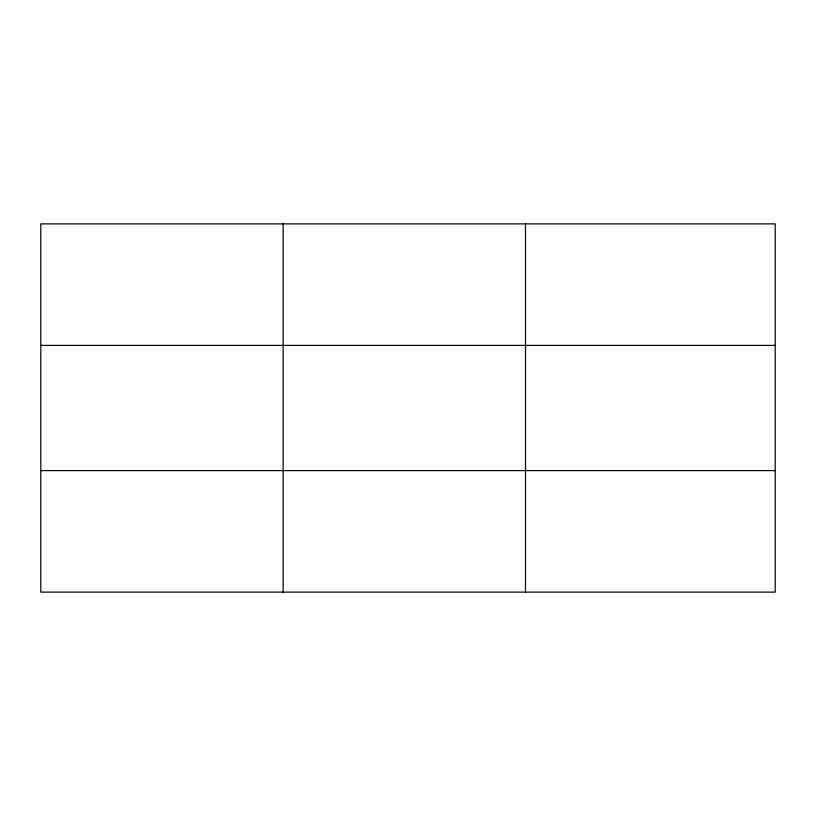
<?xml version="1.0" encoding="UTF-8"?>
<svg xmlns="http://www.w3.org/2000/svg" width="816" height="816" viewBox="0 0 816 816"><rect width="100%" height="100%" fill="white"/><g stroke="black" fill="none" stroke-linecap="round" stroke-linejoin="round"><path stroke-width="1.22" d="M283.152 223.89L283.152 592.11M525.504 223.89L525.504 592.11M775.2 470.597L775.2 592.11L40.8 592.11L40.8 223.89L775.2 223.89L775.2 470.597L40.8 470.597M40.8 345.403L775.2 345.403"/></g></svg>
